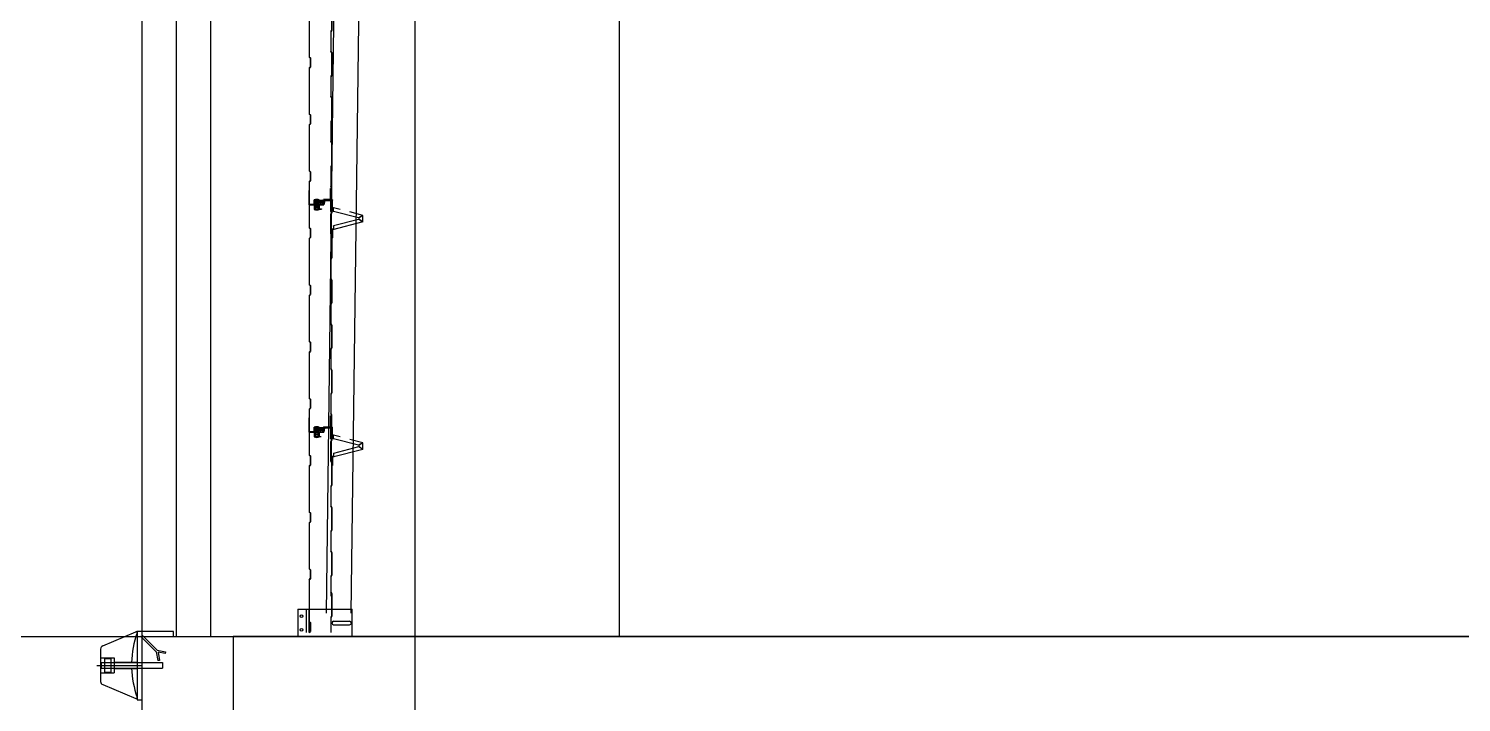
# Model space of a CAD drawing. Extents: x 152195838 to 323921156, y 365159662 to 730681027.
# Drawn here: x 160280520 to 160283672, y 365310919 to 365312400 of the extents above; entities that cross this region are included whole.
import ezdxf

# ---------------------------------------------------------------- set-up
doc = ezdxf.new("R2010")
doc.units = 0
doc.header["$MEASUREMENT"] = 0
doc.linetypes.add('CEN', pattern=[63, 60, -1, 1, -1])
doc.layers.get('0').update_dxf_attribs({"linetype": 'CONTINUOUS'})
doc.layers.get('Defpoints').update_dxf_attribs({"linetype": 'CONTINUOUS'})
for name, color, linetype in [('4A.TEC CEN', 1, 'CEN'), ('4A.TEC 마감선 1', 6, 'CONTINUOUS'), ('4A.TEC 벽체 3', 4, 'CONTINUOUS'), ('ELE', 4, 'CONTINUOUS'), ('OHD', 4, 'CONTINUOUS'), ('PANEL', 4, 'CONTINUOUS'), ('WID', 4, 'CONTINUOUS'), ('㈜SE&C 기둥', 2, 'CONTINUOUS'), ('㈜SE&C 벽체 1', 2, 'CONTINUOUS'), ('㈜SE&C 심볼', 7, 'CONTINUOUS')]:
    doc.layers.add(name, color=color, linetype=linetype)

# ---------------------------------------------------------------- blocks, each defined once
blk = doc.blocks.new('zw$F227')
at = {"layer": '4A.TEC 마감선 1'}
blk.add_line((109900, 8000), (22200, 8000), dxfattribs=at)
at = {"layer": '㈜SE&C 벽체 1', "flags": 128}
blk.add_lwpolyline([(22000, 7750), (22000, 8000), (22200, 8000), (22200, 7750)], dxfattribs=at)
blk = doc.blocks.new('zw$B50')
at = {"layer": 'ELE', "color": 8}
for p, q in [((-86.8, -20.3), (-14.4, 10.8)), ((-86.8, -20.3), (-14.4, 10.8)), ((69, 11), (-11, 11)), ((-11, 11), (-11, -139)), ((-4, 1.2), (30.8, -33.6)), ((-1.2, 4), (32.8, -29.9)), ((0, 0), (69, 0)), ((0, -139), (0, 0)), ((69, 0), (69, 11)), ((-91.7, -27.3), (-91.7, -98.5)), ((-91.7, -27.3), (-91.7, -98.5)), ((32.8, -29.9), (51.5, -33.4)), ((32.8, -29.9), (51.5, -33.4)), ((-91, -46.7), (-61.5, -46.7)), ((-91, -46.7), (-61.5, -46.7)), ((-90.5, -57.2), (-90.5, -69.2)), ((-90.5, -57.2), (44.3, -57.2)), ((-90.5, -57.2), (-90.5, -69.2)), ((-90.5, -57.2), (44.3, -57.2)), ((-83, -48.7), (-83, -78)), ((-69.4, -48.7), (-83, -48.7)), ((-83, -48.7), (-83, -78)), ((-69.4, -48.7), (-83, -48.7)), ((-69.4, -48.7), (-69.4, -78)), ((-69.4, -48.7), (-69.4, -78)), ((-61.5, -46.7), (-61.5, -79.7)), ((-61.5, -46.7), (-61.5, -79.7)), ((-61.5, -56.2), (-11, -56.2)), ((-61.5, -56.2), (-11, -56.2)), ((30.8, -33.6), (34, -52.4)), ((38, -52.4), (34, -52.4)), ((38, -52.4), (34, -52.4)), ((35, -34.4), (38, -52.4)), ((50.8, -37.3), (35, -34.4)), ((44.3, -57.2), (44.3, -69.2)), ((44.3, -57.2), (44.3, -69.2)), ((51.5, -33.4), (50.8, -37.3)), ((51.5, -33.4), (50.8, -37.3)), ((-99.7, -63.2), (0.8, -63.2)), ((-99.7, -63.2), (0.8, -63.2)), ((-91, -79.7), (-61.5, -79.7)), ((-91, -79.7), (-61.5, -79.7)), ((-90.5, -69.2), (44.3, -69.2)), ((-90.5, -69.2), (44.3, -69.2)), ((-83, -78), (-69.4, -78)), ((-83, -78), (-69.4, -78)), ((-61.5, -70.2), (-11, -70.2)), ((-61.5, -70.2), (-11, -70.2)), ((-86.8, -105.5), (-14.4, -136)), ((-86.8, -105.5), (-14.4, -136)), ((-11, -139), (0, -139))]:
    blk.add_line(p, q, dxfattribs=at)
for centre, radius, start, end in [((186, -62.6), 209.5, 160.1603, 178.5258), ((186, -62.6), 209.5, 160.1603, 178.5258), ((-13.5, 8.5), 2.49, 0, 110.7723), ((-13.5, 8.5), 2.49, 0, 110.7723), ((-84.2, -27.3), 7.47, 110.7723, 180), ((-84.2, -27.3), 7.47, 110.7723, 180), ((186, -62.6), 209.5, 181.8085, 199.8397), ((186, -62.6), 209.5, 181.8085, 199.8397), ((-84.2, -98.5), 7.47, 180, 249.574), ((-84.2, -98.5), 7.47, 180, 249.574), ((-13.5, -133.7), 2.49, 249.574, 0), ((-13.5, -133.7), 2.49, 249.574, 0)]:
    blk.add_arc(centre, radius, start, end, dxfattribs=at)
blk = doc.blocks.new('*X19')
at = {"color": 0}
for p, q in [((112.4, 374.8), (114.5, 376.8)), ((112.4, 374.9), (114.3, 376.8)), ((112.4, 375.1), (114.1, 376.8)), ((112.4, 375.2), (113.9, 376.8)), ((112.4, 375.4), (113.8, 376.8)), ((112.4, 375.6), (113.6, 376.8)), ((112.4, 375.8), (113.4, 376.8)), ((112.4, 376), (113.2, 376.8)), ((112.4, 376.1), (113.1, 376.8)), ((112.4, 376.3), (112.9, 376.8)), ((112.4, 376.5), (112.7, 376.8)), ((112.4, 376.7), (112.5, 376.8)), ((114.4, 374.8), (112.4, 376.8)), ((114.2, 374.8), (112.4, 376.6)), ((114, 374.8), (112.4, 376.4)), ((113.9, 374.8), (112.4, 376.2)), ((113.7, 374.8), (112.4, 376.1)), ((113.5, 374.8), (112.4, 375.9)), ((113.3, 374.8), (112.4, 375.7)), ((113.2, 374.8), (112.4, 375.5)), ((113, 374.8), (112.4, 375.3)), ((112.8, 374.8), (112.4, 375.2)), ((112.6, 374.8), (112.4, 375)), ((114.6, 374.8), (112.5, 376.8)), ((112.6, 374.8), (114.6, 376.8)), ((114.7, 374.8), (112.7, 376.8)), ((112.8, 374.8), (114.8, 376.8)), ((112.9, 374.8), (115, 376.8)), ((114.9, 374.8), (112.9, 376.8)), ((115.1, 374.8), (113, 376.8)), ((113.1, 374.8), (115.2, 376.8)), ((115.3, 374.8), (113.2, 376.8)), ((113.3, 374.8), (115.3, 376.8)), ((115.4, 374.8), (113.4, 376.8)), ((113.5, 374.8), (115.5, 376.8)), ((115.6, 374.8), (113.6, 376.8)), ((113.7, 374.8), (115.7, 376.8)), ((113.8, 374.8), (115.9, 376.8)), ((115.8, 374.8), (113.8, 376.8)), ((116, 374.8), (113.9, 376.8)), ((114, 374.8), (116.1, 376.8)), ((116.2, 374.8), (114.1, 376.8)), ((114.2, 374.8), (116.2, 376.8)), ((116.3, 374.8), (114.3, 376.8)), ((114.4, 374.8), (116.4, 376.8)), ((114.5, 374.8), (116.6, 376.8)), ((116.5, 374.8), (114.5, 376.8)), ((116.7, 374.8), (114.6, 376.8)), ((114.7, 374.8), (116.8, 376.8)), ((116.9, 374.8), (114.8, 376.8)), ((114.9, 374.8), (116.9, 376.8)), ((117, 374.8), (115, 376.8)), ((115.1, 374.8), (117.1, 376.8)), ((115.2, 374.8), (117.3, 376.8)), ((117.2, 374.8), (115.2, 376.8)), ((117.4, 374.8), (115.3, 376.8)), ((115.4, 374.8), (117.5, 376.8)), ((117.6, 374.8), (115.5, 376.8)), ((115.6, 374.8), (117.6, 376.8)), ((117.7, 374.8), (115.7, 376.8)), ((115.8, 374.8), (117.8, 376.8)), ((117.9, 374.8), (115.9, 376.8)), ((116, 374.8), (118, 376.8)), ((116.1, 374.8), (118.2, 376.8)), ((118.1, 374.8), (116.1, 376.8)), ((118.3, 374.8), (116.2, 376.8)), ((116.3, 374.8), (118.4, 376.8)), ((118.5, 374.8), (116.4, 376.8)), ((116.5, 374.8), (118.5, 376.8)), ((118.6, 374.8), (116.6, 376.8)), ((116.7, 374.8), (118.7, 376.8)), ((116.8, 374.8), (118.9, 376.8)), ((118.8, 374.8), (116.8, 376.8)), ((119, 374.8), (116.9, 376.8)), ((117, 374.8), (119.1, 376.8)), ((119.2, 374.8), (117.1, 376.8)), ((117.2, 374.8), (119.2, 376.8)), ((119.3, 374.8), (117.3, 376.8)), ((117.4, 374.8), (119.4, 376.8)), ((117.5, 374.8), (119.6, 376.8)), ((119.5, 374.8), (117.5, 376.8)), ((119.7, 374.8), (117.6, 376.8)), ((117.7, 374.8), (119.8, 376.8)), ((119.9, 374.8), (117.8, 376.8)), ((117.9, 374.8), (119.9, 376.8)), ((120, 374.8), (118, 376.8)), ((118.1, 374.8), (120.1, 376.8)), ((118.2, 374.8), (120.3, 376.8)), ((120.2, 374.8), (118.2, 376.8)), ((120.4, 374.8), (118.3, 376.8)), ((118.4, 374.8), (120.5, 376.8)), ((120.6, 374.8), (118.5, 376.8)), ((118.6, 374.8), (120.7, 376.8)), ((120.8, 374.8), (118.7, 376.8)), ((118.8, 374.8), (120.8, 376.8)), ((120.9, 374.8), (118.9, 376.8)), ((119, 374.8), (121, 376.8)), ((119.1, 374.8), (121.2, 376.8)), ((121.1, 374.8), (119.1, 376.8)), ((121.3, 374.8), (119.2, 376.8)), ((119.3, 374.8), (121.4, 376.8)), ((121.5, 374.8), (119.4, 376.8)), ((119.5, 374.8), (121.5, 376.8)), ((121.6, 374.8), (119.6, 376.8)), ((119.7, 374.8), (121.7, 376.8)), ((119.8, 374.8), (121.9, 376.8)), ((121.8, 374.8), (119.8, 376.8)), ((122, 374.8), (119.9, 376.8)), ((120, 374.8), (122.1, 376.8)), ((122.2, 374.8), (120.1, 376.8)), ((120.2, 374.8), (122.2, 376.8)), ((122.3, 374.8), (120.3, 376.8)), ((120.4, 374.8), (122.4, 376.8)), ((120.5, 374.8), (122.6, 376.8)), ((122.5, 374.8), (120.5, 376.8)), ((122.7, 374.8), (120.6, 376.8)), ((120.7, 374.8), (122.8, 376.8)), ((122.9, 374.8), (120.8, 376.8)), ((120.9, 374.8), (123, 376.8)), ((123.1, 374.8), (121, 376.8)), ((121.1, 374.8), (123.1, 376.8)), ((123.2, 374.8), (121.2, 376.8)), ((121.3, 374.8), (123.3, 376.8)), ((121.4, 374.8), (123.5, 376.8)), ((123.4, 374.8), (121.4, 376.8)), ((123.6, 374.8), (121.5, 376.8)), ((121.6, 374.8), (123.7, 376.8)), ((123.8, 374.8), (121.7, 376.8)), ((121.8, 374.8), (123.8, 376.8)), ((123.9, 374.8), (121.9, 376.8)), ((122, 374.8), (124, 376.8)), ((122.1, 374.8), (124.2, 376.8)), ((124.1, 374.8), (122.1, 376.8)), ((124.3, 374.8), (122.2, 376.8)), ((122.3, 374.8), (124.4, 376.8)), ((124.5, 374.8), (122.4, 376.8)), ((122.5, 374.8), (124.5, 376.8)), ((124.6, 374.8), (122.6, 376.8)), ((122.7, 374.8), (124.7, 376.8)), ((122.8, 374.8), (124.9, 376.8)), ((124.8, 374.8), (122.8, 376.8)), ((125, 374.8), (122.9, 376.8)), ((123, 374.8), (125.1, 376.8)), ((125.2, 374.8), (123.1, 376.8)), ((123.2, 374.8), (125.2, 376.8)), ((125.3, 374.8), (123.3, 376.8)), ((123.4, 374.8), (125.4, 376.8)), ((125.5, 374.8), (123.5, 376.8)), ((123.6, 374.8), (125.6, 376.8)), ((123.7, 374.8), (125.8, 376.8)), ((125.7, 374.8), (123.7, 376.8)), ((125.9, 374.8), (123.8, 376.8)), ((123.9, 374.8), (126, 376.8)), ((126.1, 374.8), (124, 376.8)), ((124.1, 374.8), (126.1, 376.8)), ((126.2, 374.8), (124.2, 376.8)), ((124.3, 374.8), (126.3, 376.8)), ((124.4, 374.8), (126.5, 376.8)), ((126.4, 374.8), (124.4, 376.8)), ((126.6, 374.8), (124.5, 376.8)), ((124.6, 374.8), (126.7, 376.8)), ((126.8, 374.8), (124.7, 376.8)), ((124.8, 374.8), (126.8, 376.8)), ((126.9, 374.8), (124.9, 376.8)), ((125, 374.8), (127, 376.8)), ((125.1, 374.8), (127.2, 376.8)), ((127.1, 374.8), (125.1, 376.8)), ((127.3, 374.8), (125.2, 376.8)), ((125.3, 374.8), (127.4, 376.8)), ((127.5, 374.8), (125.4, 376.8)), ((125.5, 374.8), (127.5, 376.8)), ((127.6, 374.8), (125.6, 376.8)), ((125.7, 374.8), (127.7, 376.8)), ((127.8, 374.8), (125.8, 376.8)), ((125.9, 374.8), (127.9, 376.8)), ((126, 374.8), (128.1, 376.8)), ((128, 374.8), (126, 376.8)), ((128.2, 374.8), (126.1, 376.8)), ((126.2, 374.8), (128.3, 376.8)), ((128.4, 374.8), (126.3, 376.8)), ((126.4, 374.8), (128.4, 376.8)), ((128.5, 374.8), (126.5, 376.8)), ((126.6, 374.8), (128.6, 376.8)), ((126.7, 374.8), (128.8, 376.8)), ((128.7, 374.8), (126.7, 376.8)), ((128.9, 374.8), (126.8, 376.8)), ((126.9, 374.8), (129, 376.8)), ((129.1, 374.8), (127, 376.8)), ((127.1, 374.8), (129.1, 376.8)), ((129.2, 374.8), (127.2, 376.8)), ((127.3, 374.8), (129.3, 376.8)), ((127.4, 374.8), (129.5, 376.8)), ((129.4, 374.8), (127.4, 376.8)), ((129.6, 374.8), (127.5, 376.8)), ((127.6, 374.8), (129.7, 376.8)), ((129.8, 374.8), (127.7, 376.8)), ((127.8, 374.8), (129.8, 376.8)), ((129.9, 374.8), (127.9, 376.8)), ((128, 374.8), (130, 376.8)), ((128.1, 374.8), (130.2, 376.8)), ((130.1, 374.8), (128.1, 376.8)), ((130.3, 374.8), (128.2, 376.8)), ((128.3, 374.8), (130.4, 376.8)), ((130.5, 374.8), (128.4, 376.8)), ((128.5, 374.8), (130.6, 376.8)), ((130.7, 374.8), (128.6, 376.8)), ((128.7, 374.8), (130.7, 376.8)), ((130.8, 374.8), (128.8, 376.8)), ((128.9, 374.8), (130.9, 376.8)), ((129, 374.8), (131.1, 376.8)), ((131, 374.8), (129, 376.8)), ((131.2, 374.8), (129.1, 376.8)), ((129.2, 374.8), (131.3, 376.8)), ((131.4, 374.8), (129.3, 376.8)), ((129.4, 374.8), (131.4, 376.8)), ((131.5, 374.8), (129.5, 376.8)), ((129.6, 374.8), (131.6, 376.8)), ((129.7, 374.8), (131.8, 376.8)), ((131.7, 374.8), (129.7, 376.8)), ((131.9, 374.8), (129.8, 376.8)), ((129.9, 374.8), (132, 376.8)), ((132.1, 374.8), (130, 376.8)), ((130.1, 374.8), (132.1, 376.8)), ((132.2, 374.8), (130.2, 376.8)), ((130.3, 374.8), (132.3, 376.8)), ((130.4, 374.8), (132.5, 376.8)), ((132.4, 374.8), (130.4, 376.8)), ((132.6, 374.8), (130.5, 376.8)), ((130.6, 374.8), (132.7, 376.8)), ((132.8, 374.8), (130.7, 376.8)), ((130.8, 374.8), (132.9, 376.8)), ((133, 374.8), (130.9, 376.8)), ((131, 374.8), (133, 376.8)), ((133.1, 374.8), (131.1, 376.8)), ((131.2, 374.8), (133.2, 376.8)), ((131.3, 374.8), (133.4, 376.8)), ((133.3, 374.8), (131.3, 376.8)), ((133.5, 374.8), (131.4, 376.8)), ((131.5, 374.8), (133.6, 376.8)), ((133.7, 374.8), (131.6, 376.8)), ((131.7, 374.8), (133.7, 376.8)), ((133.8, 374.8), (131.8, 376.8)), ((131.9, 374.8), (133.9, 376.8)), ((132, 374.8), (134.1, 376.8)), ((134, 374.8), (132, 376.8)), ((134.2, 374.8), (132.1, 376.8)), ((132.2, 374.8), (134.3, 376.8)), ((134.4, 374.8), (132.3, 376.8)), ((132.4, 374.8), (134.4, 376.8)), ((134.5, 374.8), (132.5, 376.8)), ((132.6, 374.8), (134.6, 376.8)), ((132.7, 374.8), (134.8, 376.8)), ((134.7, 374.8), (132.7, 376.8)), ((134.9, 374.8), (132.8, 376.8)), ((132.9, 374.8), (135, 376.8)), ((135.1, 374.8), (133, 376.8)), ((133.1, 374.8), (135.1, 376.8)), ((135.2, 374.8), (133.2, 376.8)), ((133.3, 374.8), (135.3, 376.8)), ((135.4, 374.8), (133.4, 376.8)), ((133.5, 374.8), (135.5, 376.8)), ((133.6, 374.8), (135.7, 376.8)), ((135.6, 374.8), (133.6, 376.8)), ((135.8, 374.8), (133.7, 376.8)), ((133.8, 374.8), (135.9, 376.8)), ((136, 374.8), (133.9, 376.8)), ((134, 374.8), (136, 376.8)), ((136.1, 374.8), (134.1, 376.8)), ((134.2, 374.8), (136.2, 376.8)), ((134.3, 374.8), (136.4, 376.8)), ((136.3, 374.8), (134.3, 376.8)), ((136.5, 374.8), (134.4, 376.8)), ((134.5, 374.8), (136.6, 376.8)), ((136.7, 374.8), (134.6, 376.8)), ((134.7, 374.8), (136.7, 376.8)), ((136.8, 374.8), (134.8, 376.8)), ((134.9, 374.8), (136.9, 376.8)), ((136.9, 374.9), (135, 376.8)), ((135, 374.8), (136.9, 376.6)), ((136.9, 375.1), (135.1, 376.8)), ((135.2, 374.8), (136.9, 376.4)), ((136.9, 375.2), (135.3, 376.8)), ((135.4, 374.8), (136.9, 376.2)), ((136.9, 375.4), (135.5, 376.8)), ((135.6, 374.8), (136.9, 376.1)), ((136.9, 375.6), (135.7, 376.8)), ((135.8, 374.8), (136.9, 375.9)), ((136.9, 375.8), (135.9, 376.8)), ((135.9, 374.8), (136.9, 375.7)), ((136.9, 375.9), (136, 376.8)), ((136.1, 374.8), (136.9, 375.5)), ((136.9, 376.1), (136.2, 376.8)), ((136.3, 374.8), (136.9, 375.4)), ((136.9, 376.3), (136.4, 376.8)), ((136.5, 374.8), (136.9, 375.2)), ((136.9, 376.5), (136.6, 376.8)), ((136.6, 374.8), (136.9, 375)), ((136.9, 376.7), (136.7, 376.8)), ((136.8, 374.8), (136.9, 374.8))]:
    blk.add_line(p, q, dxfattribs=at)
blk = doc.blocks.new('*X20')
at = {"color": 0}
for p, q in [((586.9, 374.9), (588.8, 376.8)), ((586.9, 375.1), (588.6, 376.8)), ((586.9, 375.3), (588.4, 376.8)), ((586.9, 375.5), (588.2, 376.8)), ((586.9, 375.6), (588.1, 376.8)), ((586.9, 375.8), (587.9, 376.8)), ((586.9, 376), (587.7, 376.8)), ((586.9, 376.2), (587.5, 376.8)), ((586.9, 376.3), (587.3, 376.8)), ((586.9, 376.5), (587.2, 376.8)), ((586.9, 376.7), (587, 376.8)), ((588.9, 374.8), (586.9, 376.7)), ((588.7, 374.8), (586.9, 376.6)), ((588.5, 374.8), (586.9, 376.4)), ((588.3, 374.8), (586.9, 376.2)), ((588.2, 374.8), (586.9, 376)), ((588, 374.8), (586.9, 375.8)), ((587.8, 374.8), (586.9, 375.7)), ((587.6, 374.8), (586.9, 375.5)), ((587.4, 374.8), (586.9, 375.3)), ((587.3, 374.8), (586.9, 375.1)), ((587.1, 374.8), (586.9, 375)), ((589, 374.8), (587, 376.8)), ((587.1, 374.8), (589.1, 376.8)), ((587.2, 374.8), (589.3, 376.8)), ((589.2, 374.8), (587.2, 376.8)), ((589.4, 374.8), (587.3, 376.8)), ((587.4, 374.8), (589.5, 376.8)), ((589.6, 374.8), (587.5, 376.8)), ((587.6, 374.8), (589.6, 376.8)), ((589.7, 374.8), (587.7, 376.8)), ((587.8, 374.8), (589.8, 376.8)), ((587.9, 374.8), (590, 376.8)), ((589.9, 374.8), (587.9, 376.8)), ((590.1, 374.8), (588, 376.8)), ((588.1, 374.8), (590.2, 376.8)), ((590.3, 374.8), (588.2, 376.8)), ((588.3, 374.8), (590.3, 376.8)), ((590.4, 374.8), (588.4, 376.8)), ((588.5, 374.8), (590.5, 376.8)), ((590.6, 374.8), (588.6, 376.8)), ((588.7, 374.8), (590.7, 376.8)), ((588.8, 374.8), (590.9, 376.8)), ((590.8, 374.8), (588.8, 376.8)), ((591, 374.8), (588.9, 376.8)), ((589, 374.8), (591.1, 376.8)), ((591.2, 374.8), (589.1, 376.8)), ((589.2, 374.8), (591.2, 376.8)), ((591.3, 374.8), (589.3, 376.8)), ((589.4, 374.8), (591.4, 376.8)), ((589.5, 374.8), (591.6, 376.8)), ((591.5, 374.8), (589.5, 376.8)), ((591.7, 374.8), (589.6, 376.8)), ((589.7, 374.8), (591.8, 376.8)), ((591.9, 374.8), (589.8, 376.8)), ((589.9, 374.8), (591.9, 376.8)), ((592, 374.8), (590, 376.8)), ((590.1, 374.8), (592.1, 376.8)), ((590.2, 374.8), (592.3, 376.8)), ((592.2, 374.8), (590.2, 376.8)), ((592.4, 374.8), (590.3, 376.8)), ((590.4, 374.8), (592.5, 376.8)), ((592.6, 374.8), (590.5, 376.8)), ((590.6, 374.8), (592.6, 376.8)), ((592.7, 374.8), (590.7, 376.8)), ((590.8, 374.8), (592.8, 376.8)), ((592.9, 374.8), (590.9, 376.8)), ((591, 374.8), (593, 376.8)), ((591.1, 374.8), (593.2, 376.8)), ((593.1, 374.8), (591.1, 376.8)), ((593.3, 374.8), (591.2, 376.8)), ((591.3, 374.8), (593.4, 376.8)), ((593.5, 374.8), (591.4, 376.8)), ((591.5, 374.8), (593.5, 376.8)), ((593.6, 374.8), (591.6, 376.8)), ((591.7, 374.8), (593.7, 376.8)), ((591.8, 374.8), (593.9, 376.8)), ((593.8, 374.8), (591.8, 376.8)), ((594, 374.8), (591.9, 376.8)), ((592, 374.8), (594.1, 376.8)), ((594.2, 374.8), (592.1, 376.8)), ((592.2, 374.8), (594.2, 376.8)), ((594.3, 374.8), (592.3, 376.8)), ((592.4, 374.8), (594.4, 376.8)), ((592.5, 374.8), (594.6, 376.8)), ((594.5, 374.8), (592.5, 376.8)), ((594.7, 374.8), (592.6, 376.8)), ((592.7, 374.8), (594.8, 376.8)), ((594.9, 374.8), (592.8, 376.8)), ((592.9, 374.8), (594.9, 376.8)), ((595, 374.8), (593, 376.8)), ((593.1, 374.8), (595.1, 376.8)), ((593.2, 374.8), (595.3, 376.8)), ((595.2, 374.8), (593.2, 376.8)), ((595.4, 374.8), (593.3, 376.8)), ((593.4, 374.8), (595.5, 376.8)), ((595.6, 374.8), (593.5, 376.8)), ((593.6, 374.8), (595.7, 376.8)), ((595.8, 374.8), (593.7, 376.8)), ((593.8, 374.8), (595.8, 376.8)), ((595.9, 374.8), (593.9, 376.8)), ((594, 374.8), (596, 376.8)), ((594.1, 374.8), (596.2, 376.8)), ((596.1, 374.8), (594.1, 376.8)), ((596.3, 374.8), (594.2, 376.8)), ((594.3, 374.8), (596.4, 376.8)), ((596.5, 374.8), (594.4, 376.8)), ((594.5, 374.8), (596.5, 376.8)), ((596.6, 374.8), (594.6, 376.8)), ((594.7, 374.8), (596.7, 376.8)), ((594.8, 374.8), (596.9, 376.8)), ((596.8, 374.8), (594.8, 376.8)), ((597, 374.8), (594.9, 376.8)), ((595, 374.8), (597.1, 376.8)), ((597.2, 374.8), (595.1, 376.8)), ((595.2, 374.8), (597.2, 376.8)), ((597.3, 374.8), (595.3, 376.8)), ((595.4, 374.8), (597.4, 376.8)), ((595.5, 374.8), (597.6, 376.8)), ((597.5, 374.8), (595.5, 376.8)), ((597.7, 374.8), (595.6, 376.8)), ((595.7, 374.8), (597.8, 376.8)), ((597.9, 374.8), (595.8, 376.8)), ((595.9, 374.8), (598, 376.8)), ((598, 374.8), (596, 376.8)), ((596.1, 374.8), (598.1, 376.8)), ((598.2, 374.8), (596.2, 376.8)), ((596.3, 374.8), (598.3, 376.8)), ((596.4, 374.8), (598.5, 376.8)), ((598.4, 374.8), (596.4, 376.8)), ((598.6, 374.8), (596.5, 376.8)), ((596.6, 374.8), (598.7, 376.8)), ((598.8, 374.8), (596.7, 376.8)), ((596.8, 374.8), (598.8, 376.8)), ((598.9, 374.8), (596.9, 376.8)), ((597, 374.8), (599, 376.8)), ((597.1, 374.8), (599.2, 376.8)), ((599.1, 374.8), (597.1, 376.8)), ((599.3, 374.8), (597.2, 376.8)), ((597.3, 374.8), (599.4, 376.8)), ((599.5, 374.8), (597.4, 376.8)), ((597.5, 374.8), (599.5, 376.8)), ((599.6, 374.8), (597.6, 376.8)), ((597.7, 374.8), (599.7, 376.8)), ((597.8, 374.8), (599.9, 376.8)), ((599.8, 374.8), (597.8, 376.8)), ((600, 374.8), (597.9, 376.8)), ((598, 374.8), (600.1, 376.8)), ((600.2, 374.8), (598.1, 376.8)), ((598.2, 374.8), (600.2, 376.8)), ((600.3, 374.8), (598.3, 376.8)), ((598.4, 374.8), (600.4, 376.8)), ((600.5, 374.8), (598.5, 376.8)), ((598.6, 374.8), (600.6, 376.8)), ((598.7, 374.8), (600.8, 376.8)), ((600.7, 374.8), (598.7, 376.8)), ((600.9, 374.8), (598.8, 376.8)), ((598.9, 374.8), (601, 376.8)), ((601.1, 374.8), (599, 376.8)), ((599.1, 374.8), (601.1, 376.8)), ((601.2, 374.8), (599.2, 376.8)), ((599.3, 374.8), (601.3, 376.8)), ((599.4, 374.8), (601.5, 376.8)), ((601.4, 374.8), (599.4, 376.8)), ((601.6, 374.8), (599.5, 376.8)), ((599.6, 374.8), (601.7, 376.8)), ((601.8, 374.8), (599.7, 376.8)), ((599.8, 374.8), (601.8, 376.8)), ((601.9, 374.8), (599.9, 376.8)), ((600, 374.8), (602, 376.8)), ((600.1, 374.8), (602.2, 376.8)), ((602.1, 374.8), (600.1, 376.8)), ((602.3, 374.8), (600.2, 376.8)), ((600.3, 374.8), (602.4, 376.8)), ((602.5, 374.8), (600.4, 376.8)), ((600.5, 374.8), (602.5, 376.8)), ((602.6, 374.8), (600.6, 376.8)), ((600.7, 374.8), (602.7, 376.8)), ((600.8, 374.8), (602.9, 376.8)), ((602.8, 374.8), (600.8, 376.8)), ((603, 374.8), (600.9, 376.8)), ((601, 374.8), (603.1, 376.8)), ((603.2, 374.8), (601.1, 376.8)), ((601.2, 374.8), (603.3, 376.8)), ((603.4, 374.8), (601.3, 376.8)), ((601.4, 374.8), (603.4, 376.8)), ((603.5, 374.8), (601.5, 376.8)), ((601.6, 374.8), (603.6, 376.8)), ((601.7, 374.8), (603.8, 376.8)), ((603.7, 374.8), (601.7, 376.8)), ((603.9, 374.8), (601.8, 376.8)), ((601.9, 374.8), (604, 376.8)), ((604.1, 374.8), (602, 376.8)), ((602.1, 374.8), (604.1, 376.8)), ((604.2, 374.8), (602.2, 376.8)), ((602.3, 374.8), (604.3, 376.8)), ((602.4, 374.8), (604.5, 376.8)), ((604.4, 374.8), (602.4, 376.8)), ((604.6, 374.8), (602.5, 376.8)), ((602.6, 374.8), (604.7, 376.8)), ((604.8, 374.8), (602.7, 376.8)), ((602.8, 374.8), (604.8, 376.8)), ((604.9, 374.8), (602.9, 376.8)), ((603, 374.8), (605, 376.8)), ((603.1, 374.8), (605.2, 376.8)), ((605.1, 374.8), (603.1, 376.8)), ((605.3, 374.8), (603.2, 376.8)), ((603.3, 374.8), (605.4, 376.8)), ((605.5, 374.8), (603.4, 376.8)), ((603.5, 374.8), (605.6, 376.8)), ((605.7, 374.8), (603.6, 376.8)), ((603.7, 374.8), (605.7, 376.8)), ((605.8, 374.8), (603.8, 376.8)), ((603.9, 374.8), (605.9, 376.8)), ((604, 374.8), (606.1, 376.8)), ((606, 374.8), (604, 376.8)), ((606.2, 374.8), (604.1, 376.8)), ((604.2, 374.8), (606.3, 376.8)), ((606.4, 374.8), (604.3, 376.8)), ((604.4, 374.8), (606.4, 376.8)), ((606.5, 374.8), (604.5, 376.8)), ((604.6, 374.8), (606.6, 376.8)), ((604.7, 374.8), (606.8, 376.8)), ((606.7, 374.8), (604.7, 376.8)), ((606.9, 374.8), (604.8, 376.8)), ((604.9, 374.8), (607, 376.8)), ((607.1, 374.8), (605, 376.8)), ((605.1, 374.8), (607.1, 376.8)), ((607.2, 374.8), (605.2, 376.8)), ((605.3, 374.8), (607.3, 376.8)), ((605.4, 374.8), (607.5, 376.8)), ((607.4, 374.8), (605.4, 376.8)), ((607.6, 374.8), (605.5, 376.8)), ((605.6, 374.8), (607.7, 376.8)), ((607.8, 374.8), (605.7, 376.8)), ((605.8, 374.8), (607.8, 376.8)), ((607.9, 374.8), (605.9, 376.8)), ((606, 374.8), (608, 376.8)), ((608.1, 374.8), (606.1, 376.8)), ((606.2, 374.8), (608.2, 376.8)), ((606.3, 374.8), (608.4, 376.8)), ((608.3, 374.8), (606.3, 376.8)), ((608.5, 374.8), (606.4, 376.8)), ((606.5, 374.8), (608.6, 376.8)), ((608.7, 374.8), (606.6, 376.8)), ((606.7, 374.8), (608.7, 376.8)), ((608.8, 374.8), (606.8, 376.8)), ((606.9, 374.8), (608.9, 376.8)), ((607, 374.8), (609.1, 376.8)), ((609, 374.8), (607, 376.8)), ((609.2, 374.8), (607.1, 376.8)), ((607.2, 374.8), (609.3, 376.8)), ((609.4, 374.8), (607.3, 376.8)), ((607.4, 374.8), (609.4, 376.8)), ((609.5, 374.8), (607.5, 376.8)), ((607.6, 374.8), (609.6, 376.8)), ((607.7, 374.8), (609.8, 376.8)), ((609.7, 374.8), (607.7, 376.8)), ((609.9, 374.8), (607.8, 376.8)), ((607.9, 374.8), (610, 376.8)), ((610.1, 374.8), (608, 376.8)), ((608.1, 374.8), (610.1, 376.8)), ((610.2, 374.8), (608.2, 376.8)), ((608.3, 374.8), (610.3, 376.8)), ((610.4, 374.8), (608.4, 376.8)), ((608.5, 374.8), (610.5, 376.8)), ((608.6, 374.8), (610.7, 376.8)), ((610.6, 374.8), (608.6, 376.8)), ((610.8, 374.8), (608.7, 376.8)), ((608.8, 374.8), (610.9, 376.8)), ((611, 374.8), (608.9, 376.8)), ((609, 374.8), (611, 376.8)), ((611.1, 374.8), (609.1, 376.8)), ((609.2, 374.8), (611.2, 376.8)), ((611.3, 374.8), (609.3, 376.8)), ((611.4, 374.9), (609.4, 376.8)), ((609.5, 374.8), (611.4, 376.6)), ((611.4, 375), (609.6, 376.8)), ((609.7, 374.8), (611.4, 376.4)), ((611.4, 375.2), (609.8, 376.8)), ((609.9, 374.8), (611.4, 376.3)), ((611.4, 375.4), (610, 376.8)), ((610, 374.8), (611.4, 376.1)), ((611.4, 375.6), (610.1, 376.8)), ((610.2, 374.8), (611.4, 375.9)), ((611.4, 375.7), (610.3, 376.8)), ((610.4, 374.8), (611.4, 375.7)), ((611.4, 375.9), (610.5, 376.8)), ((610.6, 374.8), (611.4, 375.6)), ((611.4, 376.1), (610.7, 376.8)), ((610.7, 374.8), (611.4, 375.4)), ((611.4, 376.3), (610.8, 376.8)), ((610.9, 374.8), (611.4, 375.2)), ((611.4, 376.4), (611, 376.8)), ((611.1, 374.8), (611.4, 375)), ((611.4, 376.6), (611.2, 376.8)), ((611.3, 374.8), (611.4, 374.9))]:
    blk.add_line(p, q, dxfattribs=at)
blk = doc.blocks.new('OHD-550-S')
at = {"ltscale": 0.3}
h = blk.add_hatch(color=256, dxfattribs=at)
h.paths.add_polyline_path([(-7.8, -10), (-7.3, -10), (-7.3, -10.5, -0.183952), (-18.3, -10.5), (-18.3, -10), (-17.8, -10), (-17.8, 0), (-18.3, 0, -0.183952), (-7.3, 0), (-7.8, 0)])
h.paths.add_polyline_path([(-9.8, -4), (-9.8, -1.5, 0.353166), (-10, -1.3, 0.106822), (-15.7, -1.3, 0.353165), (-15.8, -1.5), (-15.8, -4, 0.414214), (-15.6, -4.2), (-10, -4.2, 0.414214)], flags=16)
h.paths.add_polyline_path([(-10, -6.2), (-15.6, -6.2, 0.414214), (-15.8, -6.4), (-15.8, -9, 0.353167), (-15.7, -9.2, 0.106822), (-10, -9.2, 0.353167), (-9.8, -9), (-9.8, -6.4, 0.414214)], flags=16)
h = blk.add_hatch(color=256, dxfattribs=at)
h.paths.add_polyline_path([(-7.8, -500), (-7.3, -500, -0.183952), (-18.3, -500), (-17.8, -500), (-17.8, -490), (-18.3, -490), (-18.3, -489.5, -0.183952), (-7.3, -489.5), (-7.3, -490), (-7.8, -490)])
h.paths.add_polyline_path([(-9.8, -495.9, 0.414214), (-10, -495.8), (-15.6, -495.8, 0.414214), (-15.8, -495.9), (-15.8, -498.5, 0.353166), (-15.7, -498.7, 0.106822), (-10, -498.7, 0.353167), (-9.8, -498.5)], flags=16)
h.paths.add_polyline_path([(-9.8, -493.5), (-9.8, -491, 0.353166), (-10, -490.8, 0.106822), (-15.7, -490.8, 0.353167), (-15.8, -491), (-15.8, -493.5, 0.414214), (-15.6, -493.8), (-10, -493.8, 0.414214)], flags=16)
h = blk.add_hatch(color=256, dxfattribs=at)
h.paths.add_polyline_path([(-4.5, -491), (-3.6, -490.9), (1.6, -491.4, -0.151824), (3.1, -492.7, -0.386669), (2.9, -496.4, -0.178134), (1.2, -496.4, -0.298755), (0.8, -492.4, 0.584984), (0.6, -492), (-2.2, -491.8, 0.709673), (-2.3, -492, -1.396457), (-7.3, -494.2), (-7.3, -493.7, -0.389014)])
h.paths.add_polyline_path([(1.6, -495.9, -0.329487), (1.6, -492.2, -0.09197), (2.6, -493, -0.386814), (2.5, -495.9, -0.102245)], flags=16)
for p, q in [((-17.8, -10), (-17.8, 0)), ((-17.8, 0), (-17.8, -10)), ((-17.8, 0), (-17.8, -10)), ((-17.8, -10), (-17.8, 0)), ((-7.8, -10), (-7.8, 0)), ((-7.8, 0), (-7.8, -10)), ((-7.8, 0), (-7.8, -10)), ((-7.8, -10), (-7.8, 0)), ((17.6, 9.5), (17.6, -15)), ((-17.8, -10), (-18.3, -10)), ((-17.8, -8), (-17.8, -2)), ((-7.8, -8), (-7.8, -2)), ((17.6, -15), (19.7, -15)), ((-29.8, -500), (-29.8, -468.8)), ((17.6, -489), (17.6, -464.5)), ((17.6, -464.5), (19.7, -464.5)), ((-18.3, -499.5), (-18.3, -490)), ((-17.8, -490), (-18.3, -490)), ((-17.8, -490), (-18.3, -490)), ((-17.8, -490), (-17.8, -500)), ((-17.8, -499), (-17.8, -490)), ((-17.8, -490), (-17.8, -499)), ((-17.8, -490), (-17.8, -499)), ((-17.8, -499), (-17.8, -490)), ((-17.8, -498), (-17.8, -492)), ((-7.8, -500), (-7.8, -490)), ((-7.8, -498), (-7.8, -492))]:
    blk.add_line(p, q)
at = {"layer": 'Defpoints', "color": 0, "linetype": 'ByBlock'}
for p in [(20.2, -170), (22.2, -170)]:
    blk.add_point(p, dxfattribs=at)
at = {"layer": 'PANEL'}
for p, q in [((-29.8, 0), (-29.8, -50.6)), ((-29.8, 0), (-17.8, 0)), ((-7.8, 0), (2.2, 0)), ((4.2, 10), (2.2, 0)), ((4.6, 9.5), (2.6, -0.5)), ((4.2, 10), (20.2, 10)), ((4.6, 9.5), (19.7, 9.5)), ((19.7, 9.5), (19.7, -17.2)), ((20.2, 10), (20.2, -17.5)), ((-29.3, -0.5), (-29.3, -50.2)), ((-29.3, -0.5), (-18.3, -0.5)), ((-18.3, -0.5), (-18.3, -10)), ((-7.8, -10), (-2.8, -10)), ((-7.3, -0.5), (2.6, -0.5)), ((-7.3, -0.5), (-7.3, -9.5)), ((-7.3, -9.5), (-2.8, -9.5)), ((-2.8, -9.5), (-2.8, -10)), ((19.7, -17.2), (18.2, -20.4)), ((18.2, -63.6), (18.2, -20.4)), ((20.2, -17.6), (18.7, -20.8)), ((18.7, -20.8), (18.7, -63.2)), ((-29.8, -50.6), (-27.3, -52.8)), ((-29.3, -50.2), (-26.8, -52.5)), ((-27.3, -52.8), (-27.3, -72.2)), ((-26.8, -52.5), (-26.8, -72.5)), ((-29.8, -74.4), (-27.3, -72.2)), ((-29.8, -74.4), (-29.8, -175.6)), ((-29.3, -74.8), (-26.8, -72.5)), ((-29.3, -74.8), (-29.3, -175.2)), ((19.7, -67.1), (18.2, -63.6)), ((20.2, -66.8), (18.7, -63.2)), ((19.7, -67.1), (19.7, -115.9)), ((20.2, -66.8), (20.2, -116.2)), ((19.7, -115.9), (18.2, -119.4)), ((18.2, -119.4), (18.2, -162.6)), ((20.2, -116.2), (18.7, -119.8)), ((18.7, -162.2), (18.7, -119.8)), ((-29.8, -175.6), (-27.3, -177.8)), ((-29.3, -175.2), (-26.8, -177.5)), ((-27.3, -177.8), (-27.3, -197.2)), ((-26.8, -177.5), (-26.8, -197.5)), ((19.7, -166.1), (18.2, -162.6)), ((20.2, -165.8), (18.7, -162.2)), ((19.7, -166.1), (19.7, -214.9)), ((20.2, -165.8), (20.2, -215.2)), ((-29.8, -199.4), (-27.3, -197.2)), ((-29.8, -199.4), (-29.8, -300.6)), ((-29.3, -199.8), (-26.8, -197.5)), ((-29.3, -199.8), (-29.3, -300.2)), ((19.7, -214.9), (18.2, -218.4)), ((18.2, -218.4), (18.2, -261.6)), ((20.2, -215.2), (18.7, -218.8)), ((18.7, -261.2), (18.7, -218.8)), ((19.7, -265.1), (18.2, -261.6)), ((20.2, -264.8), (18.7, -261.2)), ((19.7, -265.1), (19.7, -313.9)), ((20.2, -264.8), (20.2, -314.2)), ((-29.8, -300.6), (-27.3, -302.8)), ((-29.3, -300.2), (-26.8, -302.5)), ((-27.3, -302.8), (-27.3, -322.2)), ((-26.8, -302.5), (-26.8, -322.5)), ((19.7, -313.9), (18.2, -317.4)), ((20.2, -314.2), (18.7, -317.8)), ((-29.8, -324.4), (-27.3, -322.2)), ((-29.8, -324.4), (-29.8, -425.6)), ((-29.3, -324.8), (-26.8, -322.5)), ((-29.3, -324.8), (-29.3, -425.2)), ((18.2, -317.4), (18.2, -360.6)), ((18.7, -360.2), (18.7, -317.8)), ((19.7, -364.1), (18.2, -360.6)), ((20.2, -363.8), (18.7, -360.2)), ((19.7, -364.1), (19.7, -412.9)), ((20.2, -363.8), (20.2, -413.2)), ((-29.8, -425.6), (-27.3, -427.8)), ((-29.3, -425.2), (-26.8, -427.5)), ((-27.3, -427.8), (-27.3, -447.2)), ((-26.8, -427.5), (-26.8, -447.5)), ((19.7, -412.9), (18.2, -416.4)), ((18.2, -416.4), (18.2, -459.6)), ((20.2, -413.2), (18.7, -416.8)), ((18.7, -459.2), (18.7, -416.8)), ((-29.8, -449.4), (-27.3, -447.2)), ((-29.8, -449.4), (-29.8, -500)), ((-29.3, -449.8), (-26.8, -447.5)), ((-29.3, -449.8), (-29.3, -499.5)), ((19.7, -463.1), (18.2, -459.6)), ((20.2, -462.8), (18.7, -459.2)), ((19.7, -489), (19.7, -462.6)), ((20.2, -489.5), (20.2, -462.8)), ((-17.8, -500), (-29.8, -500)), ((-18.3, -499.5), (-29.3, -499.5)), ((-18.3, -490.5), (-18.3, -499)), ((-18.3, -500), (-18.3, -499.5)), ((-7.8, -490), (1.2, -490)), ((-7.8, -500), (-1.2, -500)), ((-7.3, -499.5), (-7.3, -490.5)), ((-7.3, -490.5), (1.2, -490.5)), ((-7.3, -499.5), (-1.7, -499.5)), ((-2, -495.5), (-1.5, -496)), ((1.2, -490), (2.2, -489)), ((1.2, -490.5), (2.2, -489.5)), ((19.7, -489), (2.2, -489)), ((20.2, -489.5), (2.2, -489.5))]:
    blk.add_line(p, q, dxfattribs=at)
blk.add_lwpolyline([(-0.3, -495.4, -0.221108), (-0.7, -498.5, -0.414214), (-1.7, -499.5)], format="xyb", dxfattribs=at)
for centre, radius, start, end in [((0.8, -497.8), 3.6, 115.3904, 141.0103), ((0, -497.1), 1.9, 112.645, 142.9468), ((-1.2, -499), 1, 270, 0), ((-0.4, -494.8), 0.4, 42.9763, 132.7516), ((-0.5, -495.5), 0.25, 22.5673, 154.4616), ((-4.8, -496.7), 5.15, 334.0173, 25.3584)]:
    blk.add_arc(centre, radius, start, end, dxfattribs=at)
at = {"layer": 'WID'}
for p, q in [((-18.3, -10), (-18.3, -10.5)), ((-7.3, -10.5), (-7.3, -10)), ((-18.3, -490), (-18.3, -489.5)), ((-7.3, -489.5), (-7.3, -490)), ((-3.6, -490.9), (-4.5, -491))]:
    blk.add_line(p, q, dxfattribs=at)
at = {"layer": 'WID', "color": 4}
for p, q in [((-3.6, -490.9), (1.6, -491.4)), ((-2.2, -491.8), (0.6, -492))]:
    blk.add_line(p, q, dxfattribs=at)
at = {"layer": 'WID'}
for points in [[(-10, -4.2, 0.414214), (-9.8, -4), (-9.8, -1.5, 0.353163), (-10, -1.3, 0.106823), (-15.7, -1.3, 0.353163), (-15.8, -1.5), (-15.8, -4, 0.414214), (-15.6, -4.2)], [(-10, -9.2, 0.353163), (-9.8, -9), (-9.8, -6.4, 0.414214), (-10, -6.2), (-15.6, -6.2, 0.414214), (-15.8, -6.4), (-15.8, -9, 0.353163), (-15.7, -9.2, 0.106823)], [(-10, -490.8, -0.353163), (-9.8, -491), (-9.8, -493.5, -0.414214), (-10, -493.8), (-15.6, -493.8, -0.414214), (-15.8, -493.5), (-15.8, -491, -0.353163), (-15.7, -490.8, -0.106823)], [(-10, -495.8, -0.414214), (-9.8, -495.9), (-9.8, -498.5, -0.353163), (-10, -498.7, -0.106823), (-15.7, -498.7, -0.353163), (-15.8, -498.5), (-15.8, -495.9, -0.414214), (-15.6, -495.8)]]:
    blk.add_lwpolyline(points, format="xyb", close=True, dxfattribs=at)
at = {"layer": 'WID', "color": 4}
blk.add_lwpolyline([(1.6, -491.4, -0.151824), (3.1, -492.7, -0.386669), (2.9, -496.4, -0.178134), (1.2, -496.4, -0.300876), (0.8, -492.4)], format="xyb", dxfattribs=at)
at = {"layer": 'WID'}
for centre, radius, start, end in [((-12.8, -14.4), 15.5, 69.1537, 110.8463), ((-12.8, 3.9), 15.5, 249.1537, 290.8463), ((-12.8, -503.9), 15.5, 69.1537, 110.8463), ((-12.8, -485.6), 15.5, 249.1537, 290.8463), ((-2.2, -491.9), 0.1, 90, 221.1373)]:
    blk.add_arc(centre, radius, start, end, dxfattribs=at)
at = {"layer": 'WID', "color": 4}
for centre, radius, start, end in [((-4.4, -493.9), 2.9, 90.5168, 42.0944), ((0.6, -492.3), 0.25, 335.1637, 90), ((4.1, -494.1), 3.11, 143.5272, 216.4728), ((-0.1, -495.4), 3.6, 43.4913, 62.1162), ((2, -493.7), 2.3, 258.3241, 281.6759), ((1, -494.4), 2.14, 315.6901, 44.3099)]:
    blk.add_arc(centre, radius, start, end, dxfattribs=at)
at = {"extrusion": (0, 0, -1), "zscale": -1, "rotation": 270}
for name, p in [('*X19', (-394.4, 121.9)), ('*X20', (-394.4, 122.4))]:
    blk.add_blockref(name, p, dxfattribs=at)
blk = doc.blocks.new('11')
at = {"layer": 'OHD', "color": 7}
for p, q in [((5197, -25158.7), (5197, -25142.4)), ((5197, -25158.7), (5197, -25142.4)), ((5199, -25159.9), (5199, -25142.4)), ((5199, -25159.9), (5199, -25142.4)), ((5195.5, -25166.8), (5195.5, -25159.1)), ((5195.5, -25166.8), (5195.5, -25159.1)), ((5195.5, -25199.5), (5195.5, -25207.1)), ((5195.5, -25199.5), (5195.5, -25207.1)), ((5197, -25207.5), (5197, -25225.1)), ((5197, -25207.5), (5197, -25225.1)), ((5199, -25206.3), (5199, -25225.1)), ((5199, -25206.3), (5199, -25225.1))]:
    blk.add_line(p, q, dxfattribs=at)
at = {"layer": 'OHD', "color": 7, "linetype": 'CEN'}
for p, q in [((5197.4, -25141.9), (5198.5, -25141.9)), ((5197.4, -25141.9), (5198.5, -25141.9)), ((5197.4, -25225.5), (5198.5, -25225.5)), ((5197.4, -25225.5), (5198.5, -25225.5))]:
    blk.add_line(p, q, dxfattribs=at)
at = {"layer": 'OHD'}
for p, q in [((5130.3, -25175.8), (5159.5, -25168.4)), ((5130.3, -25190.4), (5130.3, -25175.8)), ((5130.3, -25175.8), (5138.5, -25181.3)), ((5130.3, -25190.4), (5130.3, -25175.8)), ((5130.3, -25175.8), (5138.5, -25181.3)), ((5130.6, -25175.8), (5139.2, -25181.2)), ((5130.6, -25175.8), (5139.2, -25181.2)), ((5138.9, -25184.2), (5138.9, -25182.1)), ((5138.9, -25184.2), (5138.9, -25182.1)), ((5139.9, -25181.4), (5195.2, -25167.2)), ((5139.9, -25181.4), (5195.2, -25167.2)), ((5180.5, -25163), (5195.1, -25159.2)), ((5180.5, -25163), (5195.1, -25159.2)), ((5195.1, -25159.2), (5197, -25158.7)), ((5195.1, -25159.2), (5197, -25158.7)), ((5195.5, -25161.2), (5198.6, -25160.4)), ((5195.5, -25161.2), (5198.6, -25160.4)), ((5130.3, -25190.4), (5138.5, -25184.9)), ((5130.3, -25190.4), (5138.5, -25184.9)), ((5130.3, -25190.4), (5197, -25207.5)), ((5130.3, -25190.4), (5197, -25207.5)), ((5130.6, -25190.5), (5139.2, -25185)), ((5130.6, -25190.5), (5139.2, -25185)), ((5139.9, -25184.9), (5195.2, -25199.1)), ((5139.9, -25184.9), (5195.2, -25199.1)), ((5195.5, -25205.1), (5198.6, -25205.9)), ((5195.5, -25205.1), (5198.6, -25205.9))]:
    blk.add_line(p, q, dxfattribs=at)
at = {"layer": 'OHD', "color": 7}
for centre, start, end in [((5197.4, -25142.4), 90, 180), ((5197.4, -25142.4), 90, 180), ((5198.5, -25142.4), 0, 90), ((5198.5, -25142.4), 0, 90), ((5197.4, -25225.1), 180, 270), ((5197.4, -25225.1), 180, 270), ((5198.5, -25225.1), 270, 0), ((5198.5, -25225.1), 270, 0)]:
    blk.add_arc(centre, 0.429, start, end, dxfattribs=at)
at = {"layer": 'OHD'}
for centre, radius, start, end in [((5138.1, -25182.1), 0.858, 0, 56.0662), ((5138.1, -25182.1), 0.858, 0, 56.0662), ((5139.6, -25180.5), 0.858, 236.0662, 284.3728), ((5139.6, -25180.5), 0.858, 236.0662, 284.3728), ((5195.1, -25166.8), 0.429, 284.3728, 0), ((5195.1, -25166.8), 0.429, 284.3728, 0), ((5198.5, -25159.9), 0.429, 284.3728, 0), ((5198.5, -25159.9), 0.429, 284.3728, 0), ((5138.1, -25184.2), 0.858, 303.9338, 0), ((5195.1, -25199.5), 0.429, 0, 75.6272), ((5195.1, -25199.5), 0.429, 0, 75.6272), ((5198.5, -25206.3), 0.429, 0, 75.6272), ((5198.5, -25206.3), 0.429, 0, 75.6272)]:
    blk.add_arc(centre, radius, start, end, dxfattribs=at)
blk = doc.blocks.new('zw$3958')
at = {"ltscale": 0.3}
h = blk.add_hatch(color=256, dxfattribs=at)
h.paths.add_polyline_path([(101.7, -5.3), (102.2, -5.3), (102.2, -5.8, -0.183952), (91.2, -5.8), (91.2, -5.3), (91.7, -5.3), (91.7, 4.7), (91.2, 4.7, -0.183952), (102.2, 4.7), (101.7, 4.7)])
h.paths.add_polyline_path([(99.7, 0.6), (99.7, 3.2, 0.353166), (99.6, 3.4, 0.106822), (93.9, 3.4, 0.353165), (93.7, 3.2), (93.7, 0.6, 0.414214), (93.9, 0.4), (99.5, 0.4, 0.414214)], flags=16)
h.paths.add_polyline_path([(99.5, -1.6), (93.9, -1.6, 0.414214), (93.7, -1.8), (93.7, -4.3, 0.353167), (93.9, -4.5, 0.106822), (99.6, -4.5, 0.353167), (99.7, -4.3), (99.7, -1.8, 0.414214)], flags=16)
for p, q in [((91.7, -5.3, -34510), (91.7, 4.7, -34510)), ((91.7, 4.7, -34510), (91.7, -5.3, -34510)), ((91.7, 4.7, -34510), (91.7, -5.3, -34510)), ((91.7, -5.3, -34510), (91.7, 4.7, -34510)), ((91.7, -3.3, -34510), (91.7, 2.7, -34510)), ((101.7, -5.3, -34510), (101.7, 4.7, -34510)), ((101.7, 4.7, -34510), (101.7, -5.3, -34510)), ((101.7, 4.7, -34510), (101.7, -5.3, -34510)), ((101.7, -5.3, -34510), (101.7, 4.7, -34510)), ((101.7, -3.3, -34510), (101.7, 2.7, -34510)), ((127.2, 14.2, -34510), (127.2, -10.3, -34510)), ((91.7, -5.3, -34510), (91.2, -5.3, -34510)), ((127.2, -10.3, -34510), (129.2, -10.3, -34510))]:
    blk.add_line(p, q)
at = {"layer": 'Defpoints', "color": 0, "linetype": 'ByBlock'}
for p in [(129.7, -165.3, -34510), (131.7, -165.3, -34510)]:
    blk.add_point(p, dxfattribs=at)
at = {"layer": 'OHD', "color": 4}
for p, q in [((117.8, -393.1, -34510), (148.1, 1988, -34510)), ((172.7, -393.5, -34510), (202.4, 1958.3, -34510))]:
    blk.add_line(p, q, dxfattribs=at)
at = {"layer": 'OHD'}
for p, q in [((129.7, 514.7, -34510), (129.7, 487.2, -34510)), ((129.7, 14.7, -34510), (129.7, -12.8, -34510)), ((54.9, -385, -34510), (54.9, -445, -34510)), ((54.9, -385, -34510), (174.9, -385, -34510)), ((73.9, -436.1, -34510), (73.9, -385, -34510)), ((79.9, -436.1, -34510), (79.9, -385, -34510)), ((174.9, -445, -34510), (174.9, -385, -34510)), ((133.9, -411, -34510), (168.9, -411, -34510)), ((133.9, -419, -34510), (168.9, -419, -34510)), ((54.9, -445, -34510), (174.9, -445, -34510))]:
    blk.add_line(p, q, dxfattribs=at)
for centre in [(62.9, -400, -34510), (62.9, -430, -34510)]:
    blk.add_circle(centre, 3, dxfattribs=at)
for centre, start, end in [((133.9, -415, -34510), 90, 270), ((168.9, -415, -34510), 270, 90)]:
    blk.add_arc(centre, 4, start, end, dxfattribs=at)
at = {"layer": 'PANEL'}
for p, q in [((79.7, 4.7, -34510), (79.7, -45.9, -34510)), ((79.7, 4.7, -34510), (91.7, 4.7, -34510)), ((80.2, 4.2, -34510), (80.2, -45.6, -34510)), ((80.2, 4.2, -34510), (91.2, 4.2, -34510)), ((91.2, 4.2, -34510), (91.2, -5.3, -34510)), ((101.7, 4.7, -34510), (111.7, 4.7, -34510)), ((102.2, 4.2, -34510), (112.1, 4.2, -34510)), ((102.2, 4.2, -34510), (102.2, -4.8, -34510)), ((113.7, 14.7, -34510), (111.7, 4.7, -34510)), ((114.1, 14.2, -34510), (112.1, 4.2, -34510)), ((113.7, 14.7, -34510), (129.7, 14.7, -34510)), ((114.1, 14.2, -34510), (129.2, 14.2, -34510)), ((129.2, 14.2, -34510), (129.2, -12.6, -34510)), ((129.7, 14.7, -34510), (129.7, -12.8, -34510)), ((101.7, -5.3, -34510), (106.7, -5.3, -34510)), ((102.2, -4.8, -34510), (106.7, -4.8, -34510)), ((106.7, -4.8, -34510), (106.7, -5.3, -34510)), ((129.2, -12.6, -34510), (127.7, -15.8, -34510)), ((127.7, -58.9, -34510), (127.7, -15.8, -34510)), ((129.7, -12.9, -34510), (128.2, -16.1, -34510)), ((128.2, -16.1, -34510), (128.2, -58.6, -34510)), ((79.7, -45.9, -34510), (82.2, -48.1, -34510)), ((80.2, -45.6, -34510), (82.7, -47.8, -34510)), ((82.2, -48.1, -34510), (82.2, -67.5, -34510)), ((82.7, -47.8, -34510), (82.7, -67.8, -34510)), ((129.2, -62.4, -34510), (127.7, -58.9, -34510)), ((129.7, -62.1, -34510), (128.2, -58.6, -34510)), ((129.2, -62.4, -34510), (129.2, -111.3, -34510)), ((129.7, -62.1, -34510), (129.7, -111.6, -34510)), ((79.7, -69.8, -34510), (82.2, -67.5, -34510)), ((79.7, -69.8, -34510), (79.7, -170.9, -34510)), ((80.2, -70.1, -34510), (82.7, -67.8, -34510)), ((80.2, -70.1, -34510), (80.2, -170.6, -34510)), ((129.2, -111.3, -34510), (127.7, -114.8, -34510)), ((127.7, -114.8, -34510), (127.7, -157.9, -34510)), ((129.7, -111.6, -34510), (128.2, -115.1, -34510)), ((128.2, -157.6, -34510), (128.2, -115.1, -34510)), ((129.7, -161.1, -34510), (128.2, -157.6, -34510)), ((79.7, -170.9, -34510), (82.2, -173.1, -34510)), ((80.2, -170.6, -34510), (82.7, -172.8, -34510)), ((82.2, -173.1, -34510), (82.2, -192.5, -34510)), ((82.7, -172.8, -34510), (82.7, -192.8, -34510)), ((129.2, -161.4, -34510), (127.7, -157.9, -34510)), ((129.2, -161.4, -34510), (129.2, -210.3, -34510)), ((129.7, -161.1, -34510), (129.7, -210.6, -34510)), ((79.7, -194.8, -34510), (82.2, -192.5, -34510)), ((79.7, -194.8, -34510), (79.7, -295.9, -34510)), ((80.2, -195.1, -34510), (82.7, -192.8, -34510)), ((80.2, -195.1, -34510), (80.2, -295.6, -34510)), ((129.2, -210.3, -34510), (127.7, -213.8, -34510)), ((127.7, -213.8, -34510), (127.7, -256.9, -34510)), ((129.7, -210.6, -34510), (128.2, -214.1, -34510)), ((128.2, -256.6, -34510), (128.2, -214.1, -34510)), ((129.2, -260.4, -34510), (127.7, -256.9, -34510)), ((129.7, -260.1, -34510), (128.2, -256.6, -34510)), ((129.2, -260.4, -34510), (129.2, -309.3, -34510)), ((129.7, -260.1, -34510), (129.7, -309.6, -34510)), ((79.7, -295.9, -34510), (82.2, -298.1, -34510)), ((80.2, -295.6, -34510), (82.7, -297.8, -34510)), ((82.2, -298.1, -34510), (82.2, -317.5, -34510)), ((82.7, -297.8, -34510), (82.7, -317.8, -34510)), ((129.2, -309.3, -34510), (127.7, -312.8, -34510)), ((127.7, -312.8, -34510), (127.7, -355.9, -34510)), ((129.7, -309.6, -34510), (128.2, -313.1, -34510)), ((128.2, -355.6, -34510), (128.2, -313.1, -34510)), ((79.7, -319.8, -34510), (82.2, -317.5, -34510)), ((79.7, -319.8, -34510), (79.7, -420.9, -34510)), ((80.2, -320.1, -34510), (82.7, -317.8, -34510)), ((80.2, -320.1, -34510), (80.2, -420.6, -34510)), ((129.2, -350.5, -34510), (127.7, -347, -34510)), ((129.7, -350.2, -34510), (128.2, -346.7, -34510)), ((129.2, -350.5, -34510), (129.2, -399.4, -34510)), ((129.7, -350.2, -34510), (129.7, -399.7, -34510)), ((129.2, -399.4, -34510), (127.7, -402.9, -34510)), ((127.7, -402.9, -34510), (127.7, -436.1, -34510)), ((129.7, -399.7, -34510), (128.2, -403.2, -34510)), ((128.2, -436.1, -34510), (128.2, -403.2, -34510)), ((79.7, -412, -34510), (82.2, -414.3, -34510)), ((79.7, -435.9, -34510), (82.2, -433.7, -34510)), ((80.2, -411.7, -34510), (82.7, -414, -34510)), ((80.2, -436.2, -34510), (82.7, -434, -34510)), ((82.2, -414.3, -34510), (82.2, -433.7, -34510)), ((82.7, -414, -34510), (82.7, -434, -34510))]:
    blk.add_line(p, q, dxfattribs=at)
at = {"layer": 'WID'}
for p, q in [((91.2, -5.3, -34510), (91.2, -5.8, -34510)), ((102.2, -5.8, -34510), (102.2, -5.3, -34510))]:
    blk.add_line(p, q, dxfattribs=at)
at = {"layer": 'WID', "elevation": -34510}
for points in [[(99.5, 0.4, 0.414214), (99.7, 0.6), (99.7, 3.2, 0.353163), (99.6, 3.4, 0.106823), (93.9, 3.4, 0.353163), (93.7, 3.2), (93.7, 0.6, 0.414214), (93.9, 0.4)], [(99.6, -4.5, 0.353163), (99.7, -4.3), (99.7, -1.8, 0.414214), (99.5, -1.6), (93.9, -1.6, 0.414214), (93.7, -1.8), (93.7, -4.3, 0.353163), (93.9, -4.5, 0.106823)]]:
    blk.add_lwpolyline(points, format="xyb", close=True, dxfattribs=at)
at = {"layer": 'WID'}
for centre, start, end in [((96.7, -9.8, -34510), 69.1537, 110.8463), ((96.7, 8.6, -34510), 249.1537, 290.8463)]:
    blk.add_arc(centre, 15.5, start, end, dxfattribs=at)
at = {"extrusion": (0, 0, -1), "zscale": -1, "rotation": 270}
blk.add_blockref('*X19', (-504, 126.6, 34510), dxfattribs=at)
at = {"layer": 'OHD'}
for p in [(109.6, 1004.7, -34510), (109.6, 504.7, -34510)]:
    blk.add_blockref('OHD-550-S', p, dxfattribs=at)
at = {"layer": 'OHD', "xscale": -1}
for p in [(5328.7, 25657, -34510), (5328.7, 25157, -34510)]:
    blk.add_blockref('11', p, dxfattribs=at)
blk = doc.blocks.new('dwg4BB8')
at = {"layer": '㈜SE&C 기둥', "color": 8, "ltscale": 0.5}
for points in [[(22050, 6500), (22050, 0)], [(22950, 0), (22950, 5400)], [(22050, 4600), (22050, 0)]]:
    blk.add_lwpolyline(points, dxfattribs=at)

msp = doc.modelspace()

# ---------------------------------------------------------------- linework, layer by layer
at = {"layer": '4A.TEC CEN', "color": 8, "ltscale": 500}
for p, q in [((160281370.07, 365362346.04), (160281370.07, 365292761.87)), ((160209434.12, 365311063.33), (160440798.99, 365311063.33))]:
    msp.add_line(p, q, dxfattribs=at)
at = {"layer": '4A.TEC 벽체 3', "linetype": 'ByBlock', "ltscale": 0.1}
msp.add_line((160280770.07, 365311063.33), (160280770.07, 365316563.33), dxfattribs=at)
msp.add_lwpolyline([(160280920.07, 365342488.33), (160280845.07, 365342488.33), (160280845.07, 365311063.33)], dxfattribs=at)

# ---------------------------------------------------------------- block references
for name, p in [('zw$3958', (160281057.32, 365311508.3, 34510)), ('zw$F227', (160258770.07, 365303063.33))]:
    msp.add_blockref(name, p)
at = {"lineweight": 0}
msp.add_blockref('zw$B50', (160280770.07, 365311063.33), dxfattribs=at)
at = {"layer": '㈜SE&C 심볼'}
msp.add_blockref('dwg4BB8', (160258870.07, 365311063.33), dxfattribs=at)

doc.saveas('drawing.dxf')
